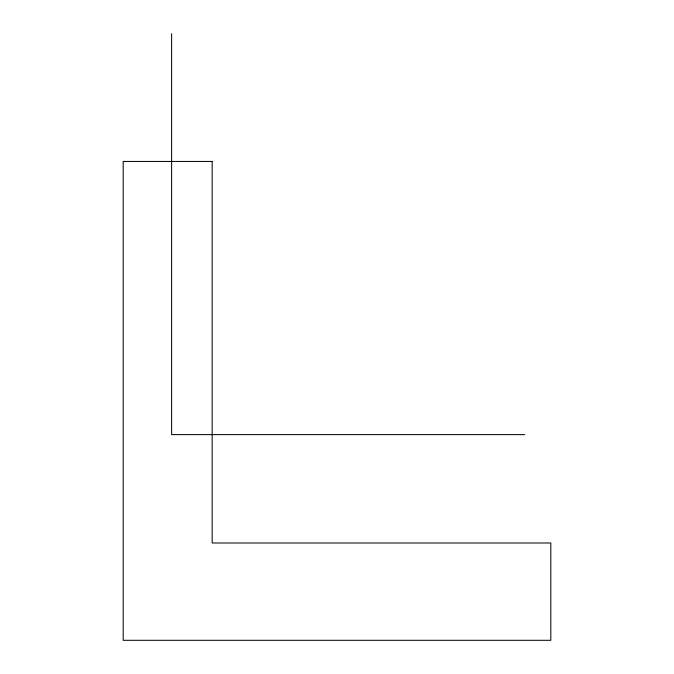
<?xml version="1.0" encoding="UTF-8"?>
<svg xmlns="http://www.w3.org/2000/svg" width="674" height="674" viewBox="0 0 674 674"><rect width="100%" height="100%" fill="white"/><g stroke="black" fill="none" stroke-linecap="round" stroke-linejoin="round"><path stroke-width="1.01" d="M524.717 434.62L171.617 434.62L171.617 33.7M212.167 161.448L123.19 161.448L123.19 640.3L550.81 640.3L550.81 542.991L212.167 542.991L212.167 161.448"/></g></svg>
